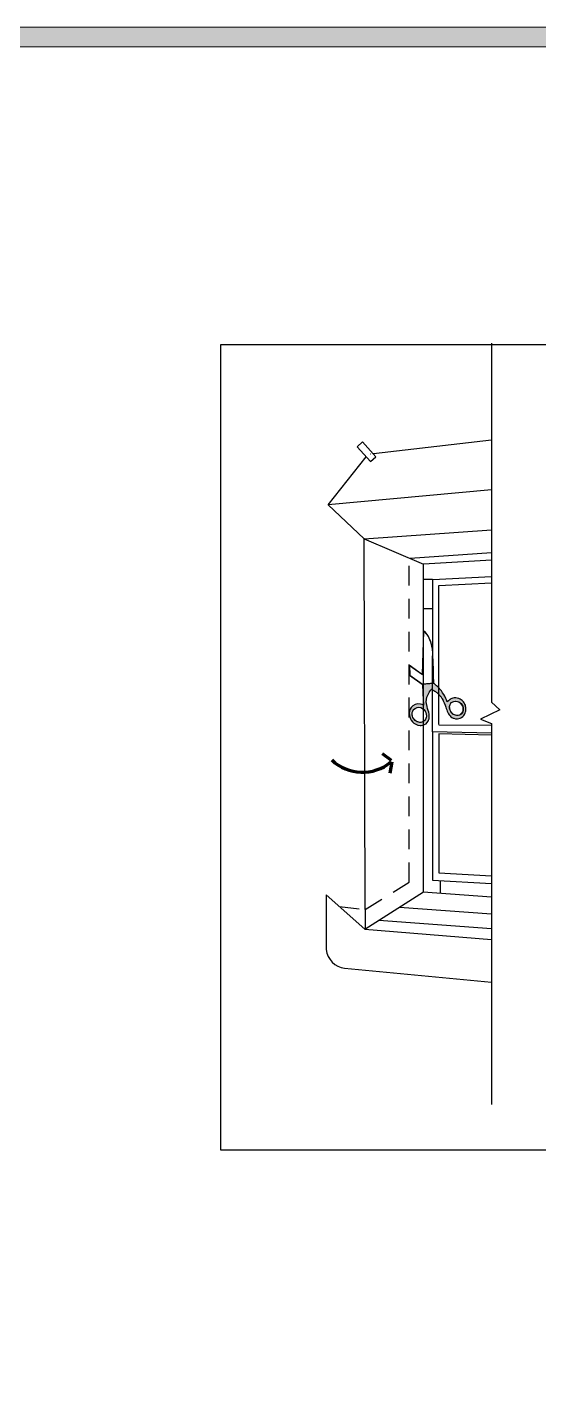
# Model space of a CAD drawing. Extents: x -1279 to 5791, y -3809 to 1769.
# Drawn here: x -470 to -237, y -1854 to -1236 of the extents above; entities that cross this region are included whole.
import ezdxf

# ---------------------------------------------------------------- set-up
doc = ezdxf.new("R2010")
doc.units = 0
doc.header["$MEASUREMENT"] = 0
doc.linetypes.add('AI-Linetype-41', pattern=[15, 9, -6])
doc.layers.add('G-ANNO-TTLB', color=7, linetype='Continuous', lineweight=0)
doc.layers.add('TYVEK', color=7, linetype='Continuous', lineweight=0)

msp = doc.modelspace()

# ---------------------------------------------------------------- hatches: boundary and pattern name
at = {"layer": 'G-ANNO-TTLB', "true_color": 0xff00ff, "transparency": 33554687}
h = msp.add_hatch(color=6, dxfattribs=at)
edge = h.paths.add_edge_path()
edge.add_spline(control_points=[(1773.02, -3692.6), (1773.02, -3692.6), (-1156.5, -3692.6), (-1156.5, -3692.6), (-1156.5, -3692.6), (-1156.5, -1235.6), (-1156.5, -1235.6), (-1156.5, -1235.6), (1773.02, -1235.6), (1773.02, -1235.6), (1773.02, -1235.6), (1773.02, -3692.6), (1773.02, -3692.6)], knot_values=[0, 0, 0, 0, 1, 1, 1, 2, 2, 2, 3, 3, 3, 4, 4, 4, 4], degree=3, periodic=0)
edge = h.paths.add_edge_path()
edge.add_spline(control_points=[(-1147.5, -1244.6), (-1147.5, -1244.6), (-1147.5, -3683.6), (-1147.5, -3683.6), (-1147.5, -3683.6), (1764.02, -3683.6), (1764.02, -3683.6), (1764.02, -3683.6), (1764.02, -1244.6), (1764.02, -1244.6), (1764.02, -1244.6), (-1147.5, -1244.6), (-1147.5, -1244.6)], knot_values=[0, 0, 0, 0, 1, 1, 1, 2, 2, 2, 3, 3, 3, 4, 4, 4, 4], degree=3, periodic=0)
edge.add_line((-1147.5, -1244.6), (-1147.5, -1244.6))
at = {"layer": 'TYVEK', "true_color": 0x808080, "transparency": 33554687}
h = msp.add_hatch(color=8, dxfattribs=at)
edge = h.paths.add_edge_path()
edge.add_spline(control_points=[(-271.33, -1546.66), (-271.33, -1546.66), (-271.49, -1547.21), (-271.49, -1547.21), (-271.49, -1547.21), (-271.73, -1547.69), (-271.73, -1547.69), (-271.73, -1547.69), (-272.02, -1548.06), (-272.02, -1548.06), (-272.02, -1548.06), (-272.44, -1548.43), (-272.44, -1548.43), (-272.44, -1548.43), (-272.96, -1548.71), (-272.96, -1548.71), (-272.96, -1548.71), (-273.51, -1548.86), (-273.51, -1548.86), (-273.51, -1548.86), (-274.15, -1548.89), (-274.15, -1548.89), (-274.15, -1548.89), (-274.77, -1548.78), (-274.77, -1548.78), (-274.77, -1548.78), (-275.26, -1548.6), (-275.26, -1548.6), (-275.26, -1548.6), (-275.66, -1548.37), (-275.66, -1548.37), (-275.66, -1548.37), (-276.1, -1548.01), (-276.1, -1548.01), (-276.1, -1548.01), (-276.57, -1547.5), (-276.57, -1547.5), (-276.57, -1547.5), (-276.9, -1547.02), (-276.9, -1547.02), (-276.9, -1547.02), (-277.16, -1546.49), (-277.16, -1546.49), (-277.16, -1546.49), (-277.33, -1545.98), (-277.33, -1545.98), (-277.33, -1545.98), (-277.43, -1545.53), (-277.43, -1545.53), (-277.43, -1545.53), (-277.46, -1545.16), (-277.46, -1545.16), (-277.46, -1545.16), (-277.48, -1544.85), (-277.48, -1544.85), (-277.48, -1544.85), (-277.41, -1544.34), (-277.41, -1544.34), (-277.41, -1544.34), (-277.27, -1543.86), (-277.27, -1543.86), (-277.27, -1543.86), (-277.1, -1543.55), (-277.1, -1543.55), (-277.1, -1543.55), (-276.87, -1543.23), (-276.87, -1543.23), (-276.87, -1543.23), (-276.65, -1543.03), (-276.65, -1543.03), (-276.65, -1543.03), (-276.06, -1542.66), (-276.06, -1542.66), (-276.06, -1542.66), (-275.56, -1542.48), (-275.56, -1542.48), (-275.56, -1542.48), (-274.77, -1542.39), (-274.77, -1542.39), (-274.77, -1542.39), (-273.9, -1542.49), (-273.9, -1542.49), (-273.9, -1542.49), (-273.25, -1542.71), (-273.25, -1542.71), (-273.25, -1542.71), (-272.66, -1543.07), (-272.66, -1543.07), (-272.66, -1543.07), (-272.29, -1543.4), (-272.29, -1543.4), (-272.29, -1543.4), (-271.74, -1544.13), (-271.74, -1544.13), (-271.74, -1544.13), (-271.47, -1544.7), (-271.47, -1544.7), (-271.47, -1544.7), (-271.33, -1545.26), (-271.33, -1545.26), (-271.33, -1545.26), (-271.27, -1545.81), (-271.27, -1545.81), (-271.27, -1545.81), (-271.27, -1546.15), (-271.27, -1546.15), (-271.27, -1546.15), (-271.33, -1546.66), (-271.33, -1546.66)], knot_values=[0, 0, 0, 0, 1, 1, 1, 2, 2, 2, 3, 3, 3, 4, 4, 4, 5, 5, 5, 6, 6, 6, 7, 7, 7, 8, 8, 8, 9, 9, 9, 10, 10, 10, 11, 11, 11, 12, 12, 12, 13, 13, 13, 14, 14, 14, 15, 15, 15, 16, 16, 16, 17, 17, 17, 18, 18, 18, 19, 19, 19, 20, 20, 20, 21, 21, 21, 22, 22, 22, 23, 23, 23, 24, 24, 24, 25, 25, 25, 26, 26, 26, 27, 27, 27, 28, 28, 28, 29, 29, 29, 30, 30, 30, 31, 31, 31, 32, 32, 32, 33, 33, 33, 34, 34, 34, 35, 35, 35, 36, 36, 36, 36], degree=3, periodic=0)
edge = h.paths.add_edge_path()
edge.add_spline(control_points=[(-288.13, -1547.57), (-288.13, -1547.57), (-287.94, -1548.33), (-287.94, -1548.33), (-287.94, -1548.33), (-287.89, -1549.16), (-287.89, -1549.16), (-287.89, -1549.16), (-287.98, -1549.85), (-287.98, -1549.85), (-287.98, -1549.85), (-288.15, -1550.34), (-288.15, -1550.34), (-288.15, -1550.34), (-288.5, -1550.96), (-288.5, -1550.96), (-288.5, -1550.96), (-288.99, -1551.46), (-288.99, -1551.46), (-288.99, -1551.46), (-289.58, -1551.81), (-289.58, -1551.81), (-289.58, -1551.81), (-290.01, -1551.95), (-290.01, -1551.95), (-290.01, -1551.95), (-290.4, -1552.01), (-290.4, -1552.01), (-290.4, -1552.01), (-290.87, -1552.02), (-290.87, -1552.02), (-290.87, -1552.02), (-291.33, -1551.96), (-291.33, -1551.96), (-291.33, -1551.96), (-291.8, -1551.83), (-291.8, -1551.83), (-291.8, -1551.83), (-292.05, -1551.74), (-292.05, -1551.74), (-292.05, -1551.74), (-293.02, -1551.09), (-293.02, -1551.09), (-293.02, -1551.09), (-293.6, -1550.44), (-293.6, -1550.44), (-293.6, -1550.44), (-293.98, -1549.8), (-293.98, -1549.8), (-293.98, -1549.8), (-294.19, -1549.23), (-294.19, -1549.23), (-294.19, -1549.23), (-294.3, -1548.66), (-294.3, -1548.66), (-294.3, -1548.66), (-294.34, -1548.11), (-294.34, -1548.11), (-294.34, -1548.11), (-294.28, -1547.5), (-294.28, -1547.5), (-294.28, -1547.5), (-294.06, -1546.84), (-294.06, -1546.84), (-294.06, -1546.84), (-293.68, -1546.24), (-293.68, -1546.24), (-293.68, -1546.24), (-293.02, -1545.65), (-293.02, -1545.65), (-293.02, -1545.65), (-292.11, -1545.25), (-292.11, -1545.25), (-292.11, -1545.25), (-291.34, -1545.17), (-291.34, -1545.17), (-291.34, -1545.17), (-290.45, -1545.3), (-290.45, -1545.3), (-290.45, -1545.3), (-289.68, -1545.64), (-289.68, -1545.64), (-289.68, -1545.64), (-289.06, -1546.12), (-289.06, -1546.12), (-289.06, -1546.12), (-288.46, -1546.89), (-288.46, -1546.89), (-288.46, -1546.89), (-288.13, -1547.57), (-288.13, -1547.57)], knot_values=[0, 0, 0, 0, 1, 1, 1, 2, 2, 2, 3, 3, 3, 4, 4, 4, 5, 5, 5, 6, 6, 6, 7, 7, 7, 8, 8, 8, 9, 9, 9, 10, 10, 10, 11, 11, 11, 12, 12, 12, 13, 13, 13, 14, 14, 14, 15, 15, 15, 16, 16, 16, 17, 17, 17, 18, 18, 18, 19, 19, 19, 20, 20, 20, 21, 21, 21, 22, 22, 22, 23, 23, 23, 24, 24, 24, 25, 25, 25, 26, 26, 26, 27, 27, 27, 28, 28, 28, 29, 29, 29, 30, 30, 30, 30], degree=3, periodic=0)
edge = h.paths.add_edge_path()
edge.add_spline(control_points=[(-269.87, -1546.09), (-269.87, -1546.09), (-269.88, -1545.81), (-269.88, -1545.81), (-269.88, -1545.81), (-269.88, -1545.54), (-269.88, -1545.54), (-269.88, -1545.54), (-269.91, -1545.26), (-269.91, -1545.26), (-269.91, -1545.26), (-269.99, -1544.81), (-269.99, -1544.81), (-269.99, -1544.81), (-270.13, -1544.27), (-270.13, -1544.27), (-270.13, -1544.27), (-270.36, -1543.68), (-270.36, -1543.68), (-270.36, -1543.68), (-270.67, -1543.14), (-270.67, -1543.14), (-270.67, -1543.14), (-270.93, -1542.75), (-270.93, -1542.75), (-270.93, -1542.75), (-271.28, -1542.4), (-271.28, -1542.4), (-271.28, -1542.4), (-271.63, -1542.04), (-271.63, -1542.04), (-271.63, -1542.04), (-272.04, -1541.76), (-272.04, -1541.76), (-272.04, -1541.76), (-272.53, -1541.45), (-272.53, -1541.45), (-272.53, -1541.45), (-273.08, -1541.21), (-273.08, -1541.21), (-273.08, -1541.21), (-273.8, -1541.01), (-273.8, -1541.01), (-273.8, -1541.01), (-274.51, -1540.91), (-274.51, -1540.91), (-274.51, -1540.91), (-275.17, -1540.92), (-275.17, -1540.92), (-275.17, -1540.92), (-275.84, -1541), (-275.84, -1541), (-275.84, -1541), (-276.7, -1541.33), (-276.7, -1541.33), (-276.7, -1541.33), (-277.04, -1541.53), (-277.04, -1541.53), (-277.04, -1541.53), (-277.41, -1541.81), (-277.41, -1541.81), (-277.41, -1541.81), (-277.86, -1542.21), (-277.86, -1542.21), (-277.86, -1542.21), (-278.38, -1542.62), (-278.38, -1542.62), (-278.38, -1542.62), (-278.74, -1541.83), (-278.74, -1541.83), (-278.74, -1541.83), (-279.06, -1541.11), (-279.06, -1541.11), (-279.06, -1541.11), (-279.48, -1540.16), (-279.48, -1540.16), (-279.48, -1540.16), (-279.98, -1539.35), (-279.98, -1539.35), (-279.98, -1539.35), (-280.49, -1538.53), (-280.49, -1538.53), (-280.49, -1538.53), (-281.04, -1537.67), (-281.04, -1537.67), (-281.04, -1537.67), (-281.72, -1536.89), (-281.72, -1536.89), (-281.72, -1536.89), (-282.13, -1536.42), (-282.13, -1536.42), (-282.13, -1536.42), (-282.53, -1535.96), (-282.53, -1535.96), (-282.53, -1535.96), (-282.78, -1535.7), (-282.78, -1535.7), (-282.78, -1535.7), (-283.25, -1535.33), (-283.25, -1535.33), (-283.25, -1535.33), (-283.72, -1534.94), (-283.72, -1534.94), (-283.72, -1534.94), (-284.24, -1534.52), (-284.24, -1534.52), (-284.24, -1534.52), (-284.53, -1534.22), (-284.53, -1534.22), (-284.53, -1534.22), (-284.55, -1534.2), (-284.55, -1534.2), (-284.55, -1534.2), (-289.69, -1534.63), (-289.69, -1534.63), (-289.69, -1534.63), (-289.52, -1538.89), (-289.52, -1538.89), (-289.52, -1538.89), (-289.15, -1544.16), (-289.15, -1544.16), (-289.15, -1544.16), (-289.86, -1543.9), (-289.86, -1543.9), (-289.86, -1543.9), (-290.53, -1543.71), (-290.53, -1543.71), (-290.53, -1543.71), (-291.91, -1543.65), (-291.91, -1543.65), (-291.91, -1543.65), (-293.03, -1543.94), (-293.03, -1543.94), (-293.03, -1543.94), (-293.99, -1544.48), (-293.99, -1544.48), (-293.99, -1544.48), (-294.78, -1545.29), (-294.78, -1545.29), (-294.78, -1545.29), (-295.24, -1546.06), (-295.24, -1546.06), (-295.24, -1546.06), (-295.57, -1546.78), (-295.57, -1546.78), (-295.57, -1546.78), (-295.66, -1547.86), (-295.66, -1547.86), (-295.66, -1547.86), (-295.6, -1548.91), (-295.6, -1548.91), (-295.6, -1548.91), (-295.48, -1549.54), (-295.48, -1549.54), (-295.48, -1549.54), (-295.18, -1550.36), (-295.18, -1550.36), (-295.18, -1550.36), (-294.83, -1550.99), (-294.83, -1550.99), (-294.83, -1550.99), (-294.24, -1551.77), (-294.24, -1551.77), (-294.24, -1551.77), (-293.57, -1552.4), (-293.57, -1552.4), (-293.57, -1552.4), (-292.67, -1552.91), (-292.67, -1552.91), (-292.67, -1552.91), (-291.7, -1553.34), (-291.7, -1553.34), (-291.7, -1553.34), (-290.78, -1553.45), (-290.78, -1553.45), (-290.78, -1553.45), (-290.27, -1553.46), (-290.27, -1553.46), (-290.27, -1553.46), (-289.47, -1553.33), (-289.47, -1553.33), (-289.47, -1553.33), (-288.68, -1553.05), (-288.68, -1553.05), (-288.68, -1553.05), (-288.03, -1552.65), (-288.03, -1552.65), (-288.03, -1552.65), (-287.48, -1552.08), (-287.48, -1552.08), (-287.48, -1552.08), (-287.11, -1551.53), (-287.11, -1551.53), (-287.11, -1551.53), (-286.88, -1551.04), (-286.88, -1551.04), (-286.88, -1551.04), (-286.63, -1550.35), (-286.63, -1550.35), (-286.63, -1550.35), (-286.57, -1549.66), (-286.57, -1549.66), (-286.57, -1549.66), (-286.59, -1549), (-286.59, -1549), (-286.59, -1549), (-286.66, -1548.29), (-286.66, -1548.29), (-286.66, -1548.29), (-286.83, -1547.43), (-286.83, -1547.43), (-286.83, -1547.43), (-287.05, -1546.61), (-287.05, -1546.61), (-287.05, -1546.61), (-287.31, -1545.74), (-287.31, -1545.74), (-287.31, -1545.74), (-287.59, -1544.77), (-287.59, -1544.77), (-287.59, -1544.77), (-287.87, -1543.41), (-287.87, -1543.41), (-287.87, -1543.41), (-287.93, -1542.63), (-287.93, -1542.63), (-287.93, -1542.63), (-287.86, -1541.6), (-287.86, -1541.6), (-287.86, -1541.6), (-287.64, -1540.62), (-287.64, -1540.62), (-287.64, -1540.62), (-287.43, -1540.02), (-287.43, -1540.02), (-287.43, -1540.02), (-287.14, -1539.36), (-287.14, -1539.36), (-287.14, -1539.36), (-286.79, -1538.68), (-286.79, -1538.68), (-286.79, -1538.68), (-286.46, -1538.13), (-286.46, -1538.13), (-286.46, -1538.13), (-286.16, -1537.66), (-286.16, -1537.66), (-286.16, -1537.66), (-285.9, -1537.3), (-285.9, -1537.3), (-285.9, -1537.3), (-285.72, -1537.06), (-285.72, -1537.06), (-285.72, -1537.06), (-285.61, -1536.94), (-285.61, -1536.94), (-285.61, -1536.94), (-285.57, -1536.88), (-285.57, -1536.88), (-285.57, -1536.88), (-285.56, -1536.88), (-285.56, -1536.88), (-285.56, -1536.88), (-285.54, -1536.85), (-285.54, -1536.85), (-285.54, -1536.85), (-285.49, -1536.9), (-285.49, -1536.9), (-285.49, -1536.9), (-285.48, -1536.9), (-285.48, -1536.9), (-285.48, -1536.9), (-285.23, -1537.1), (-285.23, -1537.1), (-285.23, -1537.1), (-284.77, -1537.35), (-284.77, -1537.35), (-284.77, -1537.35), (-284.43, -1537.55), (-284.43, -1537.55), (-284.43, -1537.55), (-284.04, -1537.8), (-284.04, -1537.8), (-284.04, -1537.8), (-283.74, -1538.02), (-283.74, -1538.02), (-283.74, -1538.02), (-283.45, -1538.23), (-283.45, -1538.23), (-283.45, -1538.23), (-283.18, -1538.46), (-283.18, -1538.46), (-283.18, -1538.46), (-282.96, -1538.63), (-282.96, -1538.63), (-282.96, -1538.63), (-282.69, -1538.88), (-282.69, -1538.88), (-282.69, -1538.88), (-282.46, -1539.1), (-282.46, -1539.1), (-282.46, -1539.1), (-282.3, -1539.27), (-282.3, -1539.27), (-282.3, -1539.27), (-282.03, -1539.54), (-282.03, -1539.54), (-282.03, -1539.54), (-281.79, -1539.8), (-281.79, -1539.8), (-281.79, -1539.8), (-281.61, -1540.03), (-281.61, -1540.03), (-281.61, -1540.03), (-281.33, -1540.31), (-281.33, -1540.31), (-281.33, -1540.31), (-281.16, -1540.61), (-281.16, -1540.61), (-281.16, -1540.61), (-280.99, -1540.86), (-280.99, -1540.86), (-280.99, -1540.86), (-280.85, -1541.05), (-280.85, -1541.05), (-280.85, -1541.05), (-280.71, -1541.27), (-280.71, -1541.27), (-280.71, -1541.27), (-280.64, -1541.36), (-280.64, -1541.36), (-280.64, -1541.36), (-280.43, -1541.74), (-280.43, -1541.74), (-280.43, -1541.74), (-280.17, -1542.22), (-280.17, -1542.22), (-280.17, -1542.22), (-279.73, -1543.13), (-279.73, -1543.13), (-279.73, -1543.13), (-279.37, -1544.12), (-279.37, -1544.12), (-279.37, -1544.12), (-279.18, -1544.66), (-279.18, -1544.66), (-279.18, -1544.66), (-279.03, -1545.13), (-279.03, -1545.13), (-279.03, -1545.13), (-278.83, -1545.66), (-278.83, -1545.66), (-278.83, -1545.66), (-278.58, -1546.35), (-278.58, -1546.35), (-278.58, -1546.35), (-278.35, -1546.95), (-278.35, -1546.95), (-278.35, -1546.95), (-278.13, -1547.51), (-278.13, -1547.51), (-278.13, -1547.51), (-277.77, -1548.2), (-277.77, -1548.2), (-277.77, -1548.2), (-277.48, -1548.66), (-277.48, -1548.66), (-277.48, -1548.66), (-277.1, -1549.09), (-277.1, -1549.09), (-277.1, -1549.09), (-276.69, -1549.46), (-276.69, -1549.46), (-276.69, -1549.46), (-276.23, -1549.77), (-276.23, -1549.77), (-276.23, -1549.77), (-275.68, -1550.05), (-275.68, -1550.05), (-275.68, -1550.05), (-275.34, -1550.18), (-275.34, -1550.18), (-275.34, -1550.18), (-274.69, -1550.35), (-274.69, -1550.35), (-274.69, -1550.35), (-274.27, -1550.4), (-274.27, -1550.4), (-274.27, -1550.4), (-273.73, -1550.39), (-273.73, -1550.39), (-273.73, -1550.39), (-273.06, -1550.29), (-273.06, -1550.29), (-273.06, -1550.29), (-272.44, -1550.1), (-272.44, -1550.1), (-272.44, -1550.1), (-271.83, -1549.81), (-271.83, -1549.81), (-271.83, -1549.81), (-271.26, -1549.38), (-271.26, -1549.38), (-271.26, -1549.38), (-270.76, -1548.84), (-270.76, -1548.84), (-270.76, -1548.84), (-270.36, -1548.2), (-270.36, -1548.2), (-270.36, -1548.2), (-270.18, -1547.78), (-270.18, -1547.78), (-270.18, -1547.78), (-270, -1547.22), (-270, -1547.22), (-270, -1547.22), (-269.94, -1546.85), (-269.94, -1546.85), (-269.94, -1546.85), (-269.89, -1546.55), (-269.89, -1546.55), (-269.89, -1546.55), (-269.88, -1546.4), (-269.88, -1546.4), (-269.88, -1546.4), (-269.87, -1546.09), (-269.87, -1546.09)], knot_values=[0, 0, 0, 0, 1, 1, 1, 2, 2, 2, 3, 3, 3, 4, 4, 4, 5, 5, 5, 6, 6, 6, 7, 7, 7, 8, 8, 8, 9, 9, 9, 10, 10, 10, 11, 11, 11, 12, 12, 12, 13, 13, 13, 14, 14, 14, 15, 15, 15, 16, 16, 16, 17, 17, 17, 18, 18, 18, 19, 19, 19, 20, 20, 20, 21, 21, 21, 22, 22, 22, 23, 23, 23, 24, 24, 24, 25, 25, 25, 26, 26, 26, 27, 27, 27, 28, 28, 28, 29, 29, 29, 30, 30, 30, 31, 31, 31, 32, 32, 32, 33, 33, 33, 34, 34, 34, 35, 35, 35, 36, 36, 36, 37, 37, 37, 38, 38, 38, 39, 39, 39, 40, 40, 40, 41, 41, 41, 42, 42, 42, 43, 43, 43, 44, 44, 44, 45, 45, 45, 46, 46, 46, 47, 47, 47, 48, 48, 48, 49, 49, 49, 50, 50, 50, 51, 51, 51, 52, 52, 52, 53, 53, 53, 54, 54, 54, 55, 55, 55, 56, 56, 56, 57, 57, 57, 58, 58, 58, 59, 59, 59, 60, 60, 60, 61, 61, 61, 62, 62, 62, 63, 63, 63, 64, 64, 64, 65, 65, 65, 66, 66, 66, 67, 67, 67, 68, 68, 68, 69, 69, 69, 70, 70, 70, 71, 71, 71, 72, 72, 72, 73, 73, 73, 74, 74, 74, 75, 75, 75, 76, 76, 76, 77, 77, 77, 78, 78, 78, 79, 79, 79, 80, 80, 80, 81, 81, 81, 82, 82, 82, 83, 83, 83, 84, 84, 84, 85, 85, 85, 86, 86, 86, 87, 87, 87, 88, 88, 88, 89, 89, 89, 90, 90, 90, 91, 91, 91, 92, 92, 92, 93, 93, 93, 94, 94, 94, 95, 95, 95, 96, 96, 96, 97, 97, 97, 98, 98, 98, 99, 99, 99, 100, 100, 100, 101, 101, 101, 102, 102, 102, 103, 103, 103, 104, 104, 104, 105, 105, 105, 106, 106, 106, 107, 107, 107, 108, 108, 108, 109, 109, 109, 110, 110, 110, 111, 111, 111, 112, 112, 112, 113, 113, 113, 114, 114, 114, 115, 115, 115, 116, 116, 116, 117, 117, 117, 118, 118, 118, 119, 119, 119, 120, 120, 120, 121, 121, 121, 122, 122, 122, 123, 123, 123, 124, 124, 124, 125, 125, 125, 126, 126, 126, 127, 127, 127, 128, 128, 128, 129, 129, 129, 130, 130, 130, 131, 131, 131, 132, 132, 132, 133, 133, 133, 134, 134, 134, 135, 135, 135, 136, 136, 136, 137, 137, 137, 138, 138, 138, 139, 139, 139, 140, 140, 140, 141, 141, 141, 142, 142, 142, 142], degree=3, periodic=0)

# ---------------------------------------------------------------- linework, layer by layer
at = {"layer": 'G-ANNO-TTLB'}
for points in [[(1773.02, -3692.6), (1773.02, -3692.6), (-1156.5, -3692.6), (-1156.5, -3692.6), (-1156.5, -3692.6), (-1156.5, -1235.6), (-1156.5, -1235.6), (-1156.5, -1235.6), (1773.02, -1235.6), (1773.02, -1235.6), (1773.02, -1235.6), (1773.02, -3692.6), (1773.02, -3692.6)], [(-1147.5, -1244.6), (-1147.5, -1244.6), (-1147.5, -3683.6), (-1147.5, -3683.6), (-1147.5, -3683.6), (1764.02, -3683.6), (1764.02, -3683.6), (1764.02, -3683.6), (1764.02, -1244.6), (1764.02, -1244.6), (1764.02, -1244.6), (-1147.5, -1244.6), (-1147.5, -1244.6)]]:
    msp.add_open_spline(points, degree=3, knots=[0, 0, 0, 0, 1, 1, 1, 2, 2, 2, 3, 3, 3, 4, 4, 4, 4], dxfattribs=at)
at = {"layer": 'TYVEK', "color": 1, "lineweight": 25, "true_color": 0xff0000}
for p, q in [((-258.28, -1379.36), (-258.28, -1542.83)), ((-258.28, -1423.64), (-312, -1429.79)), ((-332.59, -1453.01), (-315.3, -1431.16)), ((-313.37, -1429.95), (-313.43, -1429.95)), ((-258.28, -1446.16), (-332.59, -1453.01)), ((-316.28, -1468.41), (-332.59, -1453.01)), ((-315.76, -1637.22), (-316.28, -1468.41)), ((-289.26, -1629.32), (-289.26, -1479.98)), ((-284.37, -1534.21), (-289.51, -1534.64)), ((-254.41, -1546.28), (-263.17, -1550.57)), ((-258.28, -1542.83), (-254.41, -1546.28)), ((-263.17, -1550.57), (-258.28, -1552.61)), ((-258.28, -1552.61), (-258.28, -1725.89)), ((-333.47, -1630.45), (-315.85, -1646.12)), ((-315.85, -1646.12), (-289.26, -1629.2)), ((-315.76, -1637.22), (-315.76, -1646.13))]:
    msp.add_line(p, q, dxfattribs=at)
at = {"layer": 'TYVEK', "color": 2, "lineweight": 25, "true_color": 0xffff00}
msp.add_line((-316.28, -1468.41), (-258.28, -1464.44), dxfattribs=at)
at = {"layer": 'TYVEK', "color": 4, "lineweight": 25, "true_color": 0x00ffff}
for p, q in [((-258.28, -1474.86), (-295.25, -1477.41)), ((-258.28, -1478.18), (-289.26, -1480.05)), ((-285.08, -1487.07), (-289.26, -1487.07)), ((-285, -1500.29), (-289.26, -1500.29)), ((-281.53, -1624.1), (-281.53, -1629.8)), ((-333.47, -1630.45), (-333.47, -1655.45)), ((-289.31, -1629.23), (-258.28, -1631.51)), ((-300.19, -1636.16), (-258.28, -1639.24)), ((-315.85, -1646.12), (-258.28, -1650.8)), ((-309.53, -1642.06), (-258.28, -1645.83)), ((-325.1, -1663.94), (-258.28, -1670.24))]:
    msp.add_line(p, q, dxfattribs=at)
at = {"layer": 'TYVEK', "color": 3, "lineweight": 25, "true_color": 0x00ff00}
for p, q in [((-258.28, -1553.45), (-282.23, -1553.24)), ((-285.03, -1556.38), (-285.03, -1623.91)), ((-258.28, -1556.89), (-285.03, -1556.38)), ((-258.28, -1557.81), (-282.23, -1557.29)), ((-282.23, -1557.29), (-282.23, -1620.56)), ((-282.23, -1620.56), (-258.28, -1621.87)), ((-285.03, -1623.91), (-258.28, -1625.37))]:
    msp.add_line(p, q, dxfattribs=at)
at = {"layer": 'TYVEK', "color": 18, "lineweight": 70, "true_color": 0x000000}
for p, q in [((-303.83, -1569.35), (-307.8, -1566.35)), ((-303.58, -1569.94), (-304.45, -1575.16))]:
    msp.add_line(p, q, dxfattribs=at)
at = {"layer": 'TYVEK', "color": 18, "lineweight": 25, "true_color": 0x000000}
msp.add_lwpolyline([(-230.4, -1380.14), (-381.6, -1380.14), (-381.6, -1746.63), (-230.4, -1746.63)], close=True, dxfattribs=at)
at = {"layer": 'TYVEK', "color": 2, "lineweight": 25, "true_color": 0xffff00}
msp.add_lwpolyline([(-319.41, -1426.55), (-313.36, -1433.33), (-310.85, -1431.09), (-316.9, -1424.31)], close=True, dxfattribs=at)
at = {"layer": 'TYVEK', "color": 1, "lineweight": 25, "true_color": 0xff0000}
for points in [[(-316.04, -1468.52), (-316.28, -1468.41), (-289.26, -1479.98)], [(-295.67, -1525.89), (-289.62, -1530.25), (-288.97, -1510.34)], [(-289.15, -1544.16), (-289.86, -1543.9), (-290.53, -1543.72), (-291.9, -1543.65), (-293.04, -1543.95), (-293.99, -1544.49), (-294.77, -1545.29), (-295.24, -1546.06), (-295.58, -1546.78), (-295.66, -1547.86), (-295.59, -1548.91), (-295.48, -1549.55), (-295.18, -1550.36), (-294.84, -1550.99), (-294.24, -1551.77), (-293.57, -1552.4), (-292.66, -1552.91), (-291.7, -1553.33), (-290.78, -1553.46), (-290.27, -1553.46), (-289.47, -1553.34), (-288.68, -1553.06), (-288.03, -1552.64), (-287.48, -1552.09), (-287.11, -1551.53), (-286.89, -1551.04), (-286.63, -1550.34), (-286.58, -1549.65), (-286.59, -1549), (-286.66, -1548.29), (-286.83, -1547.43), (-287.06, -1546.6), (-287.31, -1545.74), (-287.59, -1544.77), (-287.87, -1543.41), (-287.93, -1542.62), (-287.86, -1541.6), (-287.64, -1540.62), (-287.43, -1540.02), (-287.14, -1539.36), (-286.79, -1538.68), (-286.47, -1538.13), (-286.16, -1537.67), (-285.9, -1537.3), (-285.72, -1537.06), (-285.62, -1536.94), (-285.57, -1536.88), (-285.48, -1536.9), (-285.23, -1537.1), (-284.77, -1537.35), (-284.43, -1537.55), (-284.04, -1537.81), (-283.74, -1538.02), (-283.46, -1538.23), (-283.18, -1538.46), (-282.97, -1538.63), (-282.69, -1538.88), (-282.46, -1539.1), (-282.3, -1539.26), (-282.03, -1539.54), (-281.8, -1539.81), (-281.6, -1540.04), (-281.33, -1540.31), (-281.16, -1540.6), (-280.99, -1540.85), (-280.85, -1541.06), (-280.71, -1541.27), (-280.65, -1541.37), (-280.43, -1541.73), (-280.16, -1542.21), (-279.73, -1543.14), (-279.37, -1544.13), (-279.18, -1544.66), (-279.03, -1545.13), (-278.83, -1545.66), (-278.58, -1546.35), (-278.36, -1546.95), (-278.13, -1547.51), (-277.77, -1548.21), (-277.47, -1548.66), (-277.1, -1549.09), (-276.69, -1549.46), (-276.24, -1549.77), (-275.68, -1550.05), (-275.34, -1550.18), (-274.69, -1550.35), (-274.28, -1550.39), (-273.74, -1550.4), (-273.05, -1550.29), (-272.44, -1550.11), (-271.83, -1549.81), (-271.26, -1549.38), (-270.76, -1548.84), (-270.36, -1548.2), (-270.19, -1547.77), (-270, -1547.23), (-269.94, -1546.85), (-269.89, -1546.55), (-269.89, -1546.4), (-269.87, -1546.09), (-269.88, -1545.81), (-269.88, -1545.54), (-269.91, -1545.26), (-269.99, -1544.81), (-270.13, -1544.27), (-270.36, -1543.68), (-270.67, -1543.15), (-270.93, -1542.75), (-271.28, -1542.4), (-271.63, -1542.04), (-272.04, -1541.76), (-272.52, -1541.45), (-273.08, -1541.21), (-273.8, -1541.01), (-274.51, -1540.91), (-275.18, -1540.91), (-275.83, -1541.01), (-276.7, -1541.33), (-277.04, -1541.54), (-277.42, -1541.81), (-277.87, -1542.21), (-278.38, -1542.62), (-278.73, -1541.84), (-279.06, -1541.1), (-279.48, -1540.16), (-279.97, -1539.35), (-280.48, -1538.53), (-281.04, -1537.67), (-281.72, -1536.89), (-282.13, -1536.42), (-282.52, -1535.96), (-282.78, -1535.71), (-283.25, -1535.33), (-283.73, -1534.93), (-284.24, -1534.51), (-284.54, -1534.2), (-284.63, -1530.66), (-284.7, -1527.45), (-284.77, -1525.22), (-284.82, -1523.71), (-284.89, -1522.12), (-284.97, -1520.43), (-285.14, -1518.54), (-285.32, -1517.52), (-285.55, -1516.52), (-285.92, -1515.26), (-286.23, -1514.4), (-286.97, -1512.93), (-287.49, -1512.1), (-288.14, -1511.24), (-288.45, -1510.89), (-288.71, -1510.61), (-288.97, -1510.34)], [(-295.61, -1525.93), (-295.45, -1530.48), (-289.68, -1534.63), (-289.51, -1538.89), (-289.15, -1544.16)], [(-276.48, -1543.04), (-275.89, -1542.67), (-275.38, -1542.49), (-274.59, -1542.4), (-273.72, -1542.49), (-273.07, -1542.72), (-272.48, -1543.08), (-272.11, -1543.41), (-271.56, -1544.14), (-271.3, -1544.71), (-271.16, -1545.27), (-271.1, -1545.81), (-271.09, -1546.16), (-271.15, -1546.67), (-271.31, -1547.22), (-271.56, -1547.69), (-271.84, -1548.07), (-272.26, -1548.44), (-272.79, -1548.72), (-273.34, -1548.87), (-273.97, -1548.9), (-274.59, -1548.79), (-275.08, -1548.61), (-275.48, -1548.38), (-275.92, -1548.02), (-276.39, -1547.51), (-276.73, -1547.02), (-276.98, -1546.51), (-277.15, -1546), (-277.24, -1545.54), (-277.28, -1545.18), (-277.3, -1544.86), (-277.24, -1544.34), (-277.09, -1543.88), (-276.92, -1543.56), (-276.69, -1543.25), (-276.48, -1543.04)]]:
    msp.add_lwpolyline(points, dxfattribs=at)
at = {"layer": 'TYVEK', "color": 1, "linetype": 'AI-Linetype-41', "lineweight": 25, "true_color": 0xff0000}
msp.add_lwpolyline([(-327.43, -1635.82), (-315.76, -1637.22), (-295.68, -1624.74), (-295.68, -1477.23)], dxfattribs=at)
at = {"layer": 'TYVEK', "color": 3, "lineweight": 25, "true_color": 0x00ff00}
for points in [[(-285.02, -1556.38), (-285, -1487), (-258.28, -1485.6)], [(-282.23, -1553.06), (-282.23, -1489.74), (-258.28, -1488.5)], [(-282.23, -1550.56)]]:
    msp.add_lwpolyline(points, dxfattribs=at)
at = {"layer": 'TYVEK'}
msp.add_lwpolyline([(-284.63, -1534.34), (-289.77, -1534.76), (-295.53, -1530.62), (-295.68, -1526.07), (-289.7, -1530.38), (-289.06, -1510.48), (-288.79, -1510.75), (-288.53, -1511.02), (-288.22, -1511.38), (-287.58, -1512.25), (-287.05, -1513.06), (-286.31, -1514.53), (-286.01, -1515.4), (-285.63, -1516.66), (-285.4, -1517.66), (-285.23, -1518.68), (-285.05, -1520.56), (-284.97, -1522.25), (-284.9, -1523.85), (-284.85, -1525.36), (-284.78, -1527.58), (-284.71, -1530.79)], close=True, dxfattribs=at)
at = {"layer": 'TYVEK', "color": 1, "lineweight": 25, "true_color": 0xff0000}
msp.add_lwpolyline([(-292.05, -1551.74), (-293.01, -1551.1), (-293.61, -1550.45), (-293.98, -1549.8), (-294.2, -1549.23), (-294.31, -1548.67), (-294.34, -1548.11), (-294.28, -1547.5), (-294.06, -1546.85), (-293.68, -1546.24), (-293.03, -1545.64), (-292.11, -1545.25), (-291.33, -1545.17), (-290.46, -1545.29), (-289.68, -1545.64), (-289.07, -1546.13), (-288.46, -1546.89), (-288.13, -1547.57), (-287.94, -1548.33), (-287.89, -1549.16), (-287.98, -1549.85), (-288.15, -1550.33), (-288.5, -1550.95), (-288.99, -1551.47), (-289.58, -1551.81), (-290.01, -1551.95), (-290.4, -1552.01), (-290.87, -1552.01), (-291.33, -1551.96), (-291.8, -1551.83)], close=True, dxfattribs=at)
at = {"layer": 'TYVEK'}
for points, knots in [([(-269.87, -1546.09), (-269.87, -1546.09), (-269.88, -1545.81), (-269.88, -1545.81), (-269.88, -1545.81), (-269.88, -1545.54), (-269.88, -1545.54), (-269.88, -1545.54), (-269.91, -1545.26), (-269.91, -1545.26), (-269.91, -1545.26), (-269.99, -1544.81), (-269.99, -1544.81), (-269.99, -1544.81), (-270.13, -1544.27), (-270.13, -1544.27), (-270.13, -1544.27), (-270.36, -1543.68), (-270.36, -1543.68), (-270.36, -1543.68), (-270.67, -1543.14), (-270.67, -1543.14), (-270.67, -1543.14), (-270.93, -1542.75), (-270.93, -1542.75), (-270.93, -1542.75), (-271.28, -1542.4), (-271.28, -1542.4), (-271.28, -1542.4), (-271.63, -1542.04), (-271.63, -1542.04), (-271.63, -1542.04), (-272.04, -1541.76), (-272.04, -1541.76), (-272.04, -1541.76), (-272.53, -1541.45), (-272.53, -1541.45), (-272.53, -1541.45), (-273.08, -1541.21), (-273.08, -1541.21), (-273.08, -1541.21), (-273.8, -1541.01), (-273.8, -1541.01), (-273.8, -1541.01), (-274.51, -1540.91), (-274.51, -1540.91), (-274.51, -1540.91), (-275.17, -1540.92), (-275.17, -1540.92), (-275.17, -1540.92), (-275.84, -1541), (-275.84, -1541), (-275.84, -1541), (-276.7, -1541.33), (-276.7, -1541.33), (-276.7, -1541.33), (-277.04, -1541.53), (-277.04, -1541.53), (-277.04, -1541.53), (-277.41, -1541.81), (-277.41, -1541.81), (-277.41, -1541.81), (-277.86, -1542.21), (-277.86, -1542.21), (-277.86, -1542.21), (-278.38, -1542.62), (-278.38, -1542.62), (-278.38, -1542.62), (-278.74, -1541.83), (-278.74, -1541.83), (-278.74, -1541.83), (-279.06, -1541.11), (-279.06, -1541.11), (-279.06, -1541.11), (-279.48, -1540.16), (-279.48, -1540.16), (-279.48, -1540.16), (-279.98, -1539.35), (-279.98, -1539.35), (-279.98, -1539.35), (-280.49, -1538.53), (-280.49, -1538.53), (-280.49, -1538.53), (-281.04, -1537.67), (-281.04, -1537.67), (-281.04, -1537.67), (-281.72, -1536.89), (-281.72, -1536.89), (-281.72, -1536.89), (-282.13, -1536.42), (-282.13, -1536.42), (-282.13, -1536.42), (-282.53, -1535.96), (-282.53, -1535.96), (-282.53, -1535.96), (-282.78, -1535.7), (-282.78, -1535.7), (-282.78, -1535.7), (-283.25, -1535.33), (-283.25, -1535.33), (-283.25, -1535.33), (-283.72, -1534.94), (-283.72, -1534.94), (-283.72, -1534.94), (-284.24, -1534.52), (-284.24, -1534.52), (-284.24, -1534.52), (-284.53, -1534.22), (-284.53, -1534.22), (-284.53, -1534.22), (-284.55, -1534.2), (-284.55, -1534.2), (-284.55, -1534.2), (-289.69, -1534.63), (-289.69, -1534.63), (-289.69, -1534.63), (-289.52, -1538.89), (-289.52, -1538.89), (-289.52, -1538.89), (-289.15, -1544.16), (-289.15, -1544.16), (-289.15, -1544.16), (-289.86, -1543.9), (-289.86, -1543.9), (-289.86, -1543.9), (-290.53, -1543.71), (-290.53, -1543.71), (-290.53, -1543.71), (-291.91, -1543.65), (-291.91, -1543.65), (-291.91, -1543.65), (-293.03, -1543.94), (-293.03, -1543.94), (-293.03, -1543.94), (-293.99, -1544.48), (-293.99, -1544.48), (-293.99, -1544.48), (-294.78, -1545.29), (-294.78, -1545.29), (-294.78, -1545.29), (-295.24, -1546.06), (-295.24, -1546.06), (-295.24, -1546.06), (-295.57, -1546.78), (-295.57, -1546.78), (-295.57, -1546.78), (-295.66, -1547.86), (-295.66, -1547.86), (-295.66, -1547.86), (-295.6, -1548.91), (-295.6, -1548.91), (-295.6, -1548.91), (-295.48, -1549.54), (-295.48, -1549.54), (-295.48, -1549.54), (-295.18, -1550.36), (-295.18, -1550.36), (-295.18, -1550.36), (-294.83, -1550.99), (-294.83, -1550.99), (-294.83, -1550.99), (-294.24, -1551.77), (-294.24, -1551.77), (-294.24, -1551.77), (-293.57, -1552.4), (-293.57, -1552.4), (-293.57, -1552.4), (-292.67, -1552.91), (-292.67, -1552.91), (-292.67, -1552.91), (-291.7, -1553.34), (-291.7, -1553.34), (-291.7, -1553.34), (-290.78, -1553.45), (-290.78, -1553.45), (-290.78, -1553.45), (-290.27, -1553.46), (-290.27, -1553.46), (-290.27, -1553.46), (-289.47, -1553.33), (-289.47, -1553.33), (-289.47, -1553.33), (-288.68, -1553.05), (-288.68, -1553.05), (-288.68, -1553.05), (-288.03, -1552.65), (-288.03, -1552.65), (-288.03, -1552.65), (-287.48, -1552.08), (-287.48, -1552.08), (-287.48, -1552.08), (-287.11, -1551.53), (-287.11, -1551.53), (-287.11, -1551.53), (-286.88, -1551.04), (-286.88, -1551.04), (-286.88, -1551.04), (-286.63, -1550.35), (-286.63, -1550.35), (-286.63, -1550.35), (-286.57, -1549.66), (-286.57, -1549.66), (-286.57, -1549.66), (-286.59, -1549), (-286.59, -1549), (-286.59, -1549), (-286.66, -1548.29), (-286.66, -1548.29), (-286.66, -1548.29), (-286.83, -1547.43), (-286.83, -1547.43), (-286.83, -1547.43), (-287.05, -1546.61), (-287.05, -1546.61), (-287.05, -1546.61), (-287.31, -1545.74), (-287.31, -1545.74), (-287.31, -1545.74), (-287.59, -1544.77), (-287.59, -1544.77), (-287.59, -1544.77), (-287.87, -1543.41), (-287.87, -1543.41), (-287.87, -1543.41), (-287.93, -1542.63), (-287.93, -1542.63), (-287.93, -1542.63), (-287.86, -1541.6), (-287.86, -1541.6), (-287.86, -1541.6), (-287.64, -1540.62), (-287.64, -1540.62), (-287.64, -1540.62), (-287.43, -1540.02), (-287.43, -1540.02), (-287.43, -1540.02), (-287.14, -1539.36), (-287.14, -1539.36), (-287.14, -1539.36), (-286.79, -1538.68), (-286.79, -1538.68), (-286.79, -1538.68), (-286.46, -1538.13), (-286.46, -1538.13), (-286.46, -1538.13), (-286.16, -1537.66), (-286.16, -1537.66), (-286.16, -1537.66), (-285.9, -1537.3), (-285.9, -1537.3), (-285.9, -1537.3), (-285.72, -1537.06), (-285.72, -1537.06), (-285.72, -1537.06), (-285.61, -1536.94), (-285.61, -1536.94), (-285.61, -1536.94), (-285.57, -1536.88), (-285.57, -1536.88), (-285.57, -1536.88), (-285.56, -1536.88), (-285.56, -1536.88), (-285.56, -1536.88), (-285.54, -1536.85), (-285.54, -1536.85), (-285.54, -1536.85), (-285.49, -1536.9), (-285.49, -1536.9), (-285.49, -1536.9), (-285.48, -1536.9), (-285.48, -1536.9), (-285.48, -1536.9), (-285.23, -1537.1), (-285.23, -1537.1), (-285.23, -1537.1), (-284.77, -1537.35), (-284.77, -1537.35), (-284.77, -1537.35), (-284.43, -1537.55), (-284.43, -1537.55), (-284.43, -1537.55), (-284.04, -1537.8), (-284.04, -1537.8), (-284.04, -1537.8), (-283.74, -1538.02), (-283.74, -1538.02), (-283.74, -1538.02), (-283.45, -1538.23), (-283.45, -1538.23), (-283.45, -1538.23), (-283.18, -1538.46), (-283.18, -1538.46), (-283.18, -1538.46), (-282.96, -1538.63), (-282.96, -1538.63), (-282.96, -1538.63), (-282.69, -1538.88), (-282.69, -1538.88), (-282.69, -1538.88), (-282.46, -1539.1), (-282.46, -1539.1), (-282.46, -1539.1), (-282.3, -1539.27), (-282.3, -1539.27), (-282.3, -1539.27), (-282.03, -1539.54), (-282.03, -1539.54), (-282.03, -1539.54), (-281.79, -1539.8), (-281.79, -1539.8), (-281.79, -1539.8), (-281.61, -1540.03), (-281.61, -1540.03), (-281.61, -1540.03), (-281.33, -1540.31), (-281.33, -1540.31), (-281.33, -1540.31), (-281.16, -1540.61), (-281.16, -1540.61), (-281.16, -1540.61), (-280.99, -1540.86), (-280.99, -1540.86), (-280.99, -1540.86), (-280.85, -1541.05), (-280.85, -1541.05), (-280.85, -1541.05), (-280.71, -1541.27), (-280.71, -1541.27), (-280.71, -1541.27), (-280.64, -1541.36), (-280.64, -1541.36), (-280.64, -1541.36), (-280.43, -1541.74), (-280.43, -1541.74), (-280.43, -1541.74), (-280.17, -1542.22), (-280.17, -1542.22), (-280.17, -1542.22), (-279.73, -1543.13), (-279.73, -1543.13), (-279.73, -1543.13), (-279.37, -1544.12), (-279.37, -1544.12), (-279.37, -1544.12), (-279.18, -1544.66), (-279.18, -1544.66), (-279.18, -1544.66), (-279.03, -1545.13), (-279.03, -1545.13), (-279.03, -1545.13), (-278.83, -1545.66), (-278.83, -1545.66), (-278.83, -1545.66), (-278.58, -1546.35), (-278.58, -1546.35), (-278.58, -1546.35), (-278.35, -1546.95), (-278.35, -1546.95), (-278.35, -1546.95), (-278.13, -1547.51), (-278.13, -1547.51), (-278.13, -1547.51), (-277.77, -1548.2), (-277.77, -1548.2), (-277.77, -1548.2), (-277.48, -1548.66), (-277.48, -1548.66), (-277.48, -1548.66), (-277.1, -1549.09), (-277.1, -1549.09), (-277.1, -1549.09), (-276.69, -1549.46), (-276.69, -1549.46), (-276.69, -1549.46), (-276.23, -1549.77), (-276.23, -1549.77), (-276.23, -1549.77), (-275.68, -1550.05), (-275.68, -1550.05), (-275.68, -1550.05), (-275.34, -1550.18), (-275.34, -1550.18), (-275.34, -1550.18), (-274.69, -1550.35), (-274.69, -1550.35), (-274.69, -1550.35), (-274.27, -1550.4), (-274.27, -1550.4), (-274.27, -1550.4), (-273.73, -1550.39), (-273.73, -1550.39), (-273.73, -1550.39), (-273.06, -1550.29), (-273.06, -1550.29), (-273.06, -1550.29), (-272.44, -1550.1), (-272.44, -1550.1), (-272.44, -1550.1), (-271.83, -1549.81), (-271.83, -1549.81), (-271.83, -1549.81), (-271.26, -1549.38), (-271.26, -1549.38), (-271.26, -1549.38), (-270.76, -1548.84), (-270.76, -1548.84), (-270.76, -1548.84), (-270.36, -1548.2), (-270.36, -1548.2), (-270.36, -1548.2), (-270.18, -1547.78), (-270.18, -1547.78), (-270.18, -1547.78), (-270, -1547.22), (-270, -1547.22), (-270, -1547.22), (-269.94, -1546.85), (-269.94, -1546.85), (-269.94, -1546.85), (-269.89, -1546.55), (-269.89, -1546.55), (-269.89, -1546.55), (-269.88, -1546.4), (-269.88, -1546.4), (-269.88, -1546.4), (-269.87, -1546.09), (-269.87, -1546.09)], [0, 0, 0, 0, 1, 1, 1, 2, 2, 2, 3, 3, 3, 4, 4, 4, 5, 5, 5, 6, 6, 6, 7, 7, 7, 8, 8, 8, 9, 9, 9, 10, 10, 10, 11, 11, 11, 12, 12, 12, 13, 13, 13, 14, 14, 14, 15, 15, 15, 16, 16, 16, 17, 17, 17, 18, 18, 18, 19, 19, 19, 20, 20, 20, 21, 21, 21, 22, 22, 22, 23, 23, 23, 24, 24, 24, 25, 25, 25, 26, 26, 26, 27, 27, 27, 28, 28, 28, 29, 29, 29, 30, 30, 30, 31, 31, 31, 32, 32, 32, 33, 33, 33, 34, 34, 34, 35, 35, 35, 36, 36, 36, 37, 37, 37, 38, 38, 38, 39, 39, 39, 40, 40, 40, 41, 41, 41, 42, 42, 42, 43, 43, 43, 44, 44, 44, 45, 45, 45, 46, 46, 46, 47, 47, 47, 48, 48, 48, 49, 49, 49, 50, 50, 50, 51, 51, 51, 52, 52, 52, 53, 53, 53, 54, 54, 54, 55, 55, 55, 56, 56, 56, 57, 57, 57, 58, 58, 58, 59, 59, 59, 60, 60, 60, 61, 61, 61, 62, 62, 62, 63, 63, 63, 64, 64, 64, 65, 65, 65, 66, 66, 66, 67, 67, 67, 68, 68, 68, 69, 69, 69, 70, 70, 70, 71, 71, 71, 72, 72, 72, 73, 73, 73, 74, 74, 74, 75, 75, 75, 76, 76, 76, 77, 77, 77, 78, 78, 78, 79, 79, 79, 80, 80, 80, 81, 81, 81, 82, 82, 82, 83, 83, 83, 84, 84, 84, 85, 85, 85, 86, 86, 86, 87, 87, 87, 88, 88, 88, 89, 89, 89, 90, 90, 90, 91, 91, 91, 92, 92, 92, 93, 93, 93, 94, 94, 94, 95, 95, 95, 96, 96, 96, 97, 97, 97, 98, 98, 98, 99, 99, 99, 100, 100, 100, 101, 101, 101, 102, 102, 102, 103, 103, 103, 104, 104, 104, 105, 105, 105, 106, 106, 106, 107, 107, 107, 108, 108, 108, 109, 109, 109, 110, 110, 110, 111, 111, 111, 112, 112, 112, 113, 113, 113, 114, 114, 114, 115, 115, 115, 116, 116, 116, 117, 117, 117, 118, 118, 118, 119, 119, 119, 120, 120, 120, 121, 121, 121, 122, 122, 122, 123, 123, 123, 124, 124, 124, 125, 125, 125, 126, 126, 126, 127, 127, 127, 128, 128, 128, 129, 129, 129, 130, 130, 130, 131, 131, 131, 132, 132, 132, 133, 133, 133, 134, 134, 134, 135, 135, 135, 136, 136, 136, 137, 137, 137, 138, 138, 138, 139, 139, 139, 140, 140, 140, 141, 141, 141, 142, 142, 142, 142]), ([(-288.13, -1547.57), (-288.13, -1547.57), (-287.94, -1548.33), (-287.94, -1548.33), (-287.94, -1548.33), (-287.89, -1549.16), (-287.89, -1549.16), (-287.89, -1549.16), (-287.98, -1549.85), (-287.98, -1549.85), (-287.98, -1549.85), (-288.15, -1550.34), (-288.15, -1550.34), (-288.15, -1550.34), (-288.5, -1550.96), (-288.5, -1550.96), (-288.5, -1550.96), (-288.99, -1551.46), (-288.99, -1551.46), (-288.99, -1551.46), (-289.58, -1551.81), (-289.58, -1551.81), (-289.58, -1551.81), (-290.01, -1551.95), (-290.01, -1551.95), (-290.01, -1551.95), (-290.4, -1552.01), (-290.4, -1552.01), (-290.4, -1552.01), (-290.87, -1552.02), (-290.87, -1552.02), (-290.87, -1552.02), (-291.33, -1551.96), (-291.33, -1551.96), (-291.33, -1551.96), (-291.8, -1551.83), (-291.8, -1551.83), (-291.8, -1551.83), (-292.05, -1551.74), (-292.05, -1551.74), (-292.05, -1551.74), (-293.02, -1551.09), (-293.02, -1551.09), (-293.02, -1551.09), (-293.6, -1550.44), (-293.6, -1550.44), (-293.6, -1550.44), (-293.98, -1549.8), (-293.98, -1549.8), (-293.98, -1549.8), (-294.19, -1549.23), (-294.19, -1549.23), (-294.19, -1549.23), (-294.3, -1548.66), (-294.3, -1548.66), (-294.3, -1548.66), (-294.34, -1548.11), (-294.34, -1548.11), (-294.34, -1548.11), (-294.28, -1547.5), (-294.28, -1547.5), (-294.28, -1547.5), (-294.06, -1546.84), (-294.06, -1546.84), (-294.06, -1546.84), (-293.68, -1546.24), (-293.68, -1546.24), (-293.68, -1546.24), (-293.02, -1545.65), (-293.02, -1545.65), (-293.02, -1545.65), (-292.11, -1545.25), (-292.11, -1545.25), (-292.11, -1545.25), (-291.34, -1545.17), (-291.34, -1545.17), (-291.34, -1545.17), (-290.45, -1545.3), (-290.45, -1545.3), (-290.45, -1545.3), (-289.68, -1545.64), (-289.68, -1545.64), (-289.68, -1545.64), (-289.06, -1546.12), (-289.06, -1546.12), (-289.06, -1546.12), (-288.46, -1546.89), (-288.46, -1546.89), (-288.46, -1546.89), (-288.13, -1547.57), (-288.13, -1547.57)], [0, 0, 0, 0, 1, 1, 1, 2, 2, 2, 3, 3, 3, 4, 4, 4, 5, 5, 5, 6, 6, 6, 7, 7, 7, 8, 8, 8, 9, 9, 9, 10, 10, 10, 11, 11, 11, 12, 12, 12, 13, 13, 13, 14, 14, 14, 15, 15, 15, 16, 16, 16, 17, 17, 17, 18, 18, 18, 19, 19, 19, 20, 20, 20, 21, 21, 21, 22, 22, 22, 23, 23, 23, 24, 24, 24, 25, 25, 25, 26, 26, 26, 27, 27, 27, 28, 28, 28, 29, 29, 29, 30, 30, 30, 30]), ([(-271.33, -1546.66), (-271.33, -1546.66), (-271.49, -1547.21), (-271.49, -1547.21), (-271.49, -1547.21), (-271.73, -1547.69), (-271.73, -1547.69), (-271.73, -1547.69), (-272.02, -1548.06), (-272.02, -1548.06), (-272.02, -1548.06), (-272.44, -1548.43), (-272.44, -1548.43), (-272.44, -1548.43), (-272.96, -1548.71), (-272.96, -1548.71), (-272.96, -1548.71), (-273.51, -1548.86), (-273.51, -1548.86), (-273.51, -1548.86), (-274.15, -1548.89), (-274.15, -1548.89), (-274.15, -1548.89), (-274.77, -1548.78), (-274.77, -1548.78), (-274.77, -1548.78), (-275.26, -1548.6), (-275.26, -1548.6), (-275.26, -1548.6), (-275.66, -1548.37), (-275.66, -1548.37), (-275.66, -1548.37), (-276.1, -1548.01), (-276.1, -1548.01), (-276.1, -1548.01), (-276.57, -1547.5), (-276.57, -1547.5), (-276.57, -1547.5), (-276.9, -1547.02), (-276.9, -1547.02), (-276.9, -1547.02), (-277.16, -1546.49), (-277.16, -1546.49), (-277.16, -1546.49), (-277.33, -1545.98), (-277.33, -1545.98), (-277.33, -1545.98), (-277.43, -1545.53), (-277.43, -1545.53), (-277.43, -1545.53), (-277.46, -1545.16), (-277.46, -1545.16), (-277.46, -1545.16), (-277.48, -1544.85), (-277.48, -1544.85), (-277.48, -1544.85), (-277.41, -1544.34), (-277.41, -1544.34), (-277.41, -1544.34), (-277.27, -1543.86), (-277.27, -1543.86), (-277.27, -1543.86), (-277.1, -1543.55), (-277.1, -1543.55), (-277.1, -1543.55), (-276.87, -1543.23), (-276.87, -1543.23), (-276.87, -1543.23), (-276.65, -1543.03), (-276.65, -1543.03), (-276.65, -1543.03), (-276.06, -1542.66), (-276.06, -1542.66), (-276.06, -1542.66), (-275.56, -1542.48), (-275.56, -1542.48), (-275.56, -1542.48), (-274.77, -1542.39), (-274.77, -1542.39), (-274.77, -1542.39), (-273.9, -1542.49), (-273.9, -1542.49), (-273.9, -1542.49), (-273.25, -1542.71), (-273.25, -1542.71), (-273.25, -1542.71), (-272.66, -1543.07), (-272.66, -1543.07), (-272.66, -1543.07), (-272.29, -1543.4), (-272.29, -1543.4), (-272.29, -1543.4), (-271.74, -1544.13), (-271.74, -1544.13), (-271.74, -1544.13), (-271.47, -1544.7), (-271.47, -1544.7), (-271.47, -1544.7), (-271.33, -1545.26), (-271.33, -1545.26), (-271.33, -1545.26), (-271.27, -1545.81), (-271.27, -1545.81), (-271.27, -1545.81), (-271.27, -1546.15), (-271.27, -1546.15), (-271.27, -1546.15), (-271.33, -1546.66), (-271.33, -1546.66)], [0, 0, 0, 0, 1, 1, 1, 2, 2, 2, 3, 3, 3, 4, 4, 4, 5, 5, 5, 6, 6, 6, 7, 7, 7, 8, 8, 8, 9, 9, 9, 10, 10, 10, 11, 11, 11, 12, 12, 12, 13, 13, 13, 14, 14, 14, 15, 15, 15, 16, 16, 16, 17, 17, 17, 18, 18, 18, 19, 19, 19, 20, 20, 20, 21, 21, 21, 22, 22, 22, 23, 23, 23, 24, 24, 24, 25, 25, 25, 26, 26, 26, 27, 27, 27, 28, 28, 28, 29, 29, 29, 30, 30, 30, 31, 31, 31, 32, 32, 32, 33, 33, 33, 34, 34, 34, 35, 35, 35, 36, 36, 36, 36])]:
    msp.add_open_spline(points, degree=3, knots=knots, dxfattribs=at)
at = {"layer": 'TYVEK', "color": 18, "lineweight": 70, "true_color": 0x000000}
msp.add_open_spline([(-330.99, -1569.13), (-323.53, -1576.23), (-311.94, -1576.62), (-304.01, -1570.05)], degree=3, dxfattribs=at)
at = {"layer": 'TYVEK', "color": 4, "lineweight": 25, "true_color": 0x00ffff}
msp.add_open_spline([(-333.47, -1655.45), (-332.95, -1659.86), (-329.5, -1663.36), (-325.1, -1663.94)], degree=3, dxfattribs=at)

doc.saveas('drawing.dxf')
